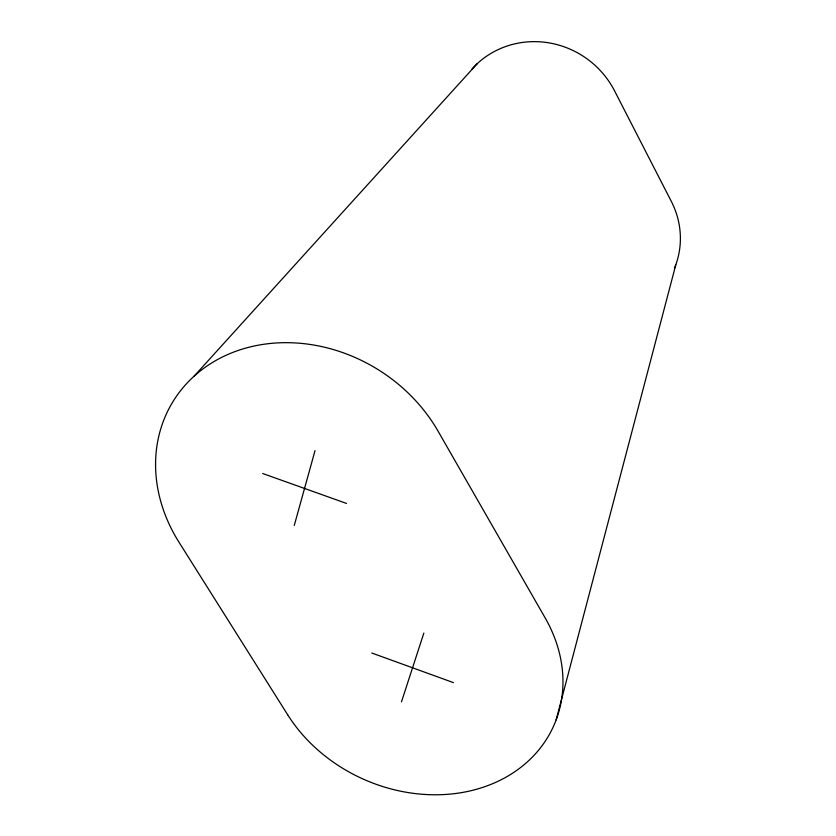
<?xml version="1.0" encoding="UTF-8"?>
<svg xmlns="http://www.w3.org/2000/svg" width="836" height="836" viewBox="0 0 836 836"><rect width="100%" height="100%" fill="white"/><g stroke="black" fill="none" stroke-linecap="round" stroke-linejoin="round"><path stroke-width="1.25" d="M556.149 719.89L675.802 264.793M294.272 525.436L315.026 450.635M401.489 701.801L423.852 633.071M194.171 376.127L477.304 63.588M262.703 473.51L346.512 503.429M371.832 653.02L453.405 682.615M471.817 69.169A87.78 84.29 36.4 0 1 614.564 90.852L671.318 201.392A86.212 81.385 21.4 0 1 674.443 268.283M287.688 714.801L179.04 542.292A157.053 134.617 31.6 0 1 228.771 354.077A157.053 134.617 31.6 0 1 438.054 431.146L545.145 617.877A152.152 126.414 24.2 0 1 488.078 785.495A152.152 126.414 24.2 0 1 287.688 714.801"/></g></svg>
